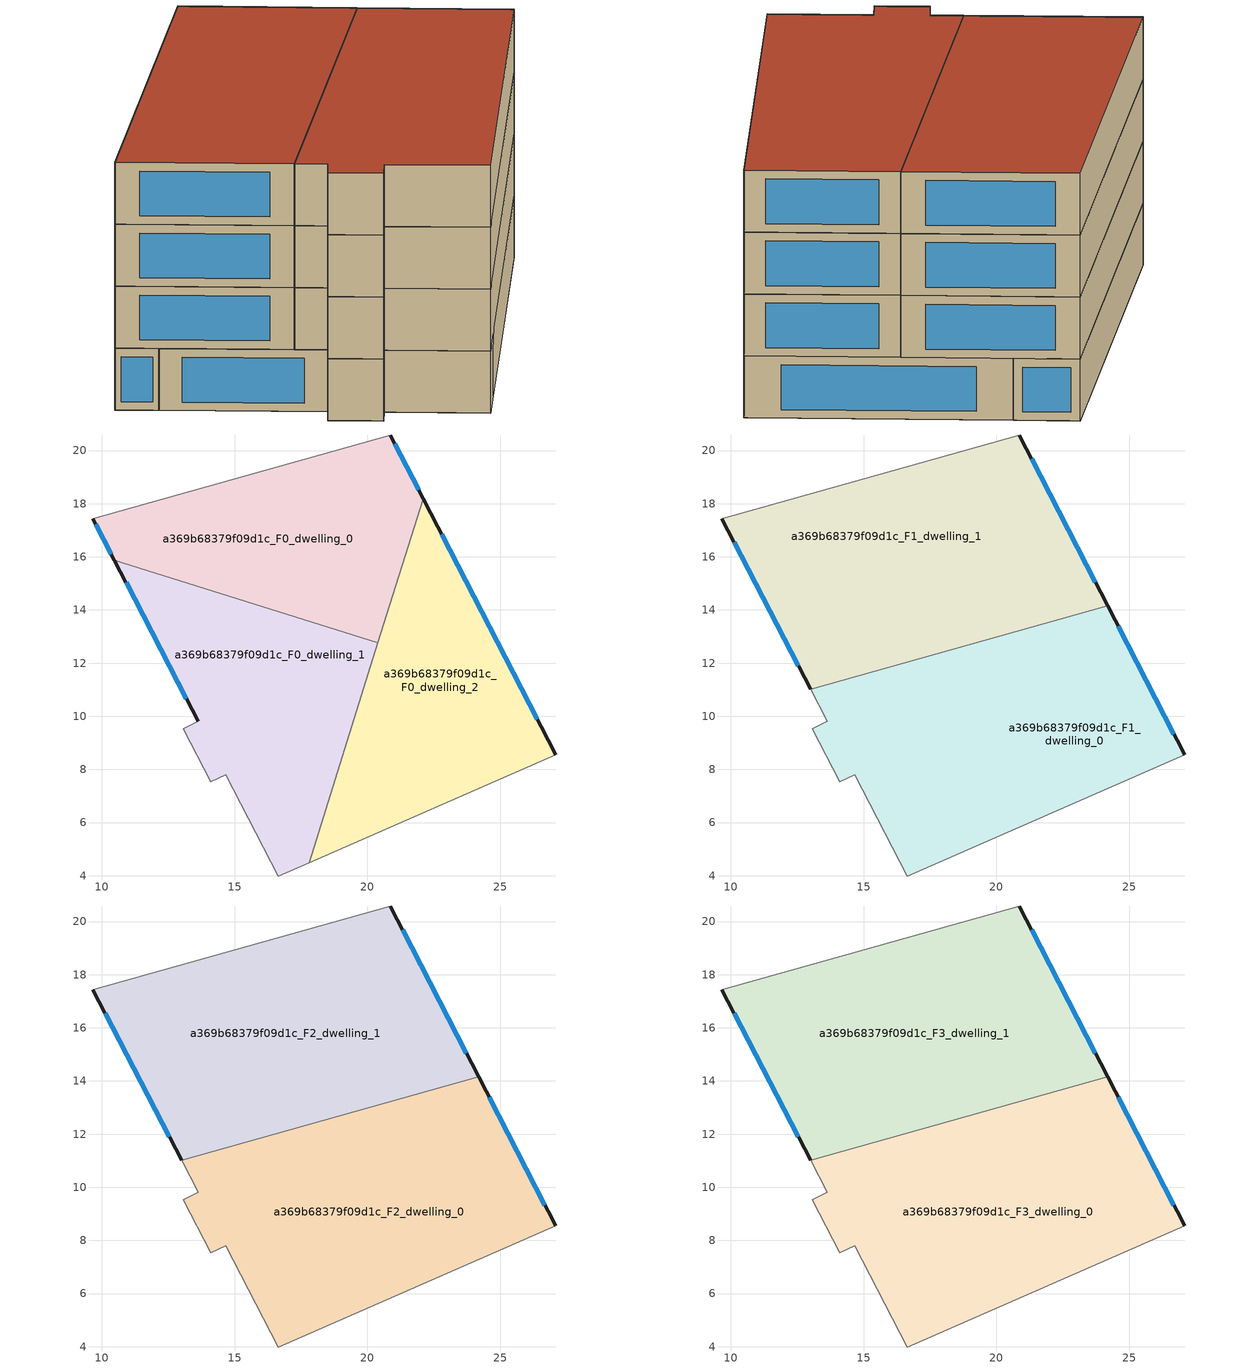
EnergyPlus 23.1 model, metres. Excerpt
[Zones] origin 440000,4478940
a369b68379f09d1c_F0_dwelling_0
 floor ground (EU_floor_Construction): 20.39,12.77 22.09,18.19 20.86,20.58 9.67,17.43 10.48,15.88 z0
 wall outside (EU_wall_Construction): 10.48,15.88 9.67,17.43 / 20.86,20.58 22.09,18.19 z0:3
 wall to a369b68379f09d1c_F0_dwelling_1 (EU_wall_Construction): 20.39,12.77 10.48,15.88 z0:3
 wall adiabatic (EU_wall_Construction): 9.67,17.43 20.86,20.58 z0:3
 wall to a369b68379f09d1c_F0_dwelling_2 (EU_wall_Construction): 22.09,18.19 20.39,12.77 z0:3
 window (EU_Window_Construction): 10.36,16.09 9.78,17.22 / 21.03,20.25 21.92,18.53 z0.42:2.58
a369b68379f09d1c_F0_dwelling_1
 floor ground (EU_floor_Construction): 17.8,4.49 20.39,12.77 10.48,15.88 13.62,9.82 13.06,9.53 14.1,7.53 14.67,7.8 16.65,3.99 z0
 wall outside (EU_wall_Construction): 13.62,9.82 10.48,15.88 z0:3
 wall adiabatic (EU_wall_Construction): 17.8,4.49 16.65,3.99 14.67,7.8 14.1,7.53 13.06,9.53 13.62,9.82 z0:3
 wall to a369b68379f09d1c_F0_dwelling_2 (EU_wall_Construction): 20.39,12.77 17.8,4.49 z0:3
 window (EU_Window_Construction): 13.19,10.66 10.91,15.04 z0.42:2.58
a369b68379f09d1c_F0_dwelling_2
 floor ground (EU_floor_Construction): 27.08,8.55 22.09,18.19 17.8,4.49 z0
 wall outside (EU_wall_Construction): 22.09,18.19 27.08,8.55 z0:3
 wall adiabatic (EU_wall_Construction): 27.08,8.55 17.8,4.49 z0:3
 window (EU_Window_Construction): 22.79,16.86 26.39,9.89 z0.42:2.58
a369b68379f09d1c_F1_dwelling_0
 floor to a369b68379f09d1c_F0_dwelling_2 (EU_floor_Construction): 27.08,8.55 24.18,14.16 20.51,13.13 17.8,4.49 z3
 floor to a369b68379f09d1c_F0_dwelling_1 (EU_floor_Construction): 17.8,4.49 20.39,12.77 19.85,12.94 13,11.02 13.62,9.82 13.06,9.53 14.1,7.53 14.67,7.8 16.65,3.99 z3
 floor to a369b68379f09d1c_F0_dwelling_0 (EU_floor_Construction): 20.39,12.77 20.51,13.13 19.85,12.94 z3
 wall outside (EU_wall_Construction): 24.18,14.16 27.08,8.55 z3:6
 wall adiabatic (EU_wall_Construction): 27.08,8.55 16.65,3.99 14.67,7.8 14.1,7.53 13.06,9.53 13.62,9.82 13,11.02 z3:6
 wall to a369b68379f09d1c_F1_dwelling_1 (EU_wall_Construction): 13,11.02 24.18,14.16 z3:6
 window (EU_Window_Construction): 24.58,13.38 26.68,9.33 z3.42:5.58
a369b68379f09d1c_F1_dwelling_1
 floor to a369b68379f09d1c_F0_dwelling_0 (EU_floor_Construction): 20.51,13.13 22.09,18.19 20.86,20.58 9.67,17.43 10.48,15.88 19.85,12.94 z3
 floor to a369b68379f09d1c_F0_dwelling_2 (EU_floor_Construction): 24.18,14.16 22.09,18.19 20.51,13.13 z3
 floor to a369b68379f09d1c_F0_dwelling_1 (EU_floor_Construction): 19.85,12.94 10.48,15.88 13,11.02 z3
 wall outside (EU_wall_Construction): 13,11.02 9.67,17.43 / 20.86,20.58 24.18,14.16 z3:6
 wall adiabatic (EU_wall_Construction): 9.67,17.43 20.86,20.58 z3:6
 window (EU_Window_Construction): 12.54,11.91 10.13,16.54 / 21.32,19.69 23.72,15.05 z3.42:5.58
a369b68379f09d1c_F2_dwelling_0
 floor to a369b68379f09d1c_F1_dwelling_0 (EU_floor_Construction): 27.08,8.55 24.18,14.16 13,11.02 13.62,9.82 13.06,9.53 14.1,7.53 14.67,7.8 16.65,3.99 z6
 wall outside (EU_wall_Construction): 24.18,14.16 27.08,8.55 z6:9
 wall adiabatic (EU_wall_Construction): 27.08,8.55 16.65,3.99 14.67,7.8 14.1,7.53 13.06,9.53 13.62,9.82 13,11.02 z6:9
 wall to a369b68379f09d1c_F2_dwelling_1 (EU_wall_Construction): 13,11.02 24.18,14.16 z6:9
 window (EU_Window_Construction): 24.58,13.38 26.68,9.33 z6.42:8.58
a369b68379f09d1c_F2_dwelling_1
 floor to a369b68379f09d1c_F1_dwelling_1 (EU_floor_Construction): 24.18,14.16 20.86,20.58 9.67,17.43 13,11.02 z6
 wall outside (EU_wall_Construction): 13,11.02 9.67,17.43 / 20.86,20.58 24.18,14.16 z6:9
 wall adiabatic (EU_wall_Construction): 9.67,17.43 20.86,20.58 z6:9
 window (EU_Window_Construction): 12.54,11.91 10.13,16.54 / 21.32,19.69 23.72,15.05 z6.42:8.58
a369b68379f09d1c_F3_dwelling_0
 floor to a369b68379f09d1c_F2_dwelling_0 (EU_floor_Construction): 27.08,8.55 24.18,14.16 13,11.02 13.62,9.82 13.06,9.53 14.1,7.53 14.67,7.8 16.65,3.99 z9
 wall outside (EU_wall_Construction): 24.18,14.16 27.08,8.55 z9:12
 wall adiabatic (EU_wall_Construction): 27.08,8.55 16.65,3.99 14.67,7.8 14.1,7.53 13.06,9.53 13.62,9.82 13,11.02 z9:12
 wall to a369b68379f09d1c_F3_dwelling_1 (EU_wall_Construction): 13,11.02 24.18,14.16 z9:12
 window (EU_Window_Construction): 24.58,13.38 26.68,9.33 z9.42:11.58
 roof outside (EU_roof_Construction): 24.18,14.16 27.08,8.55 16.65,3.99 14.67,7.8 14.1,7.53 13.06,9.53 13.62,9.82 13,11.02 z12
a369b68379f09d1c_F3_dwelling_1
 floor to a369b68379f09d1c_F2_dwelling_1 (EU_floor_Construction): 24.18,14.16 20.86,20.58 9.67,17.43 13,11.02 z9
 wall outside (EU_wall_Construction): 13,11.02 9.67,17.43 / 20.86,20.58 24.18,14.16 z9:12
 wall adiabatic (EU_wall_Construction): 9.67,17.43 20.86,20.58 z9:12
 window (EU_Window_Construction): 12.54,11.91 10.13,16.54 / 21.32,19.69 23.72,15.05 z9.42:11.58
 roof outside (EU_roof_Construction): 20.86,20.58 24.18,14.16 13,11.02 9.67,17.43 z12
[Building]
EU S2 Campaign: North Axis=0; Terrain=City; Solar Distribution=FullExterior
[Site:Location]
Madrid: Latitude=40.5; Longitude=-3.5; Time Zone=1; Elevation=609
[SizingPeriod:WeatherFileDays]
AnnualSizingPeriod: Begin Month=1; Begin Day of Month=1; End Month=12; End Day of Month=31; Day of Week for Start Day=Monday; Use Weather File Daylight Saving Period=No; Use Weather File Rain and Snow Indicators=No
[MATERIAL]
EU_InternalMass_Material: Roughness=MediumRough; Thickness=0.1; Conductivity=1; Density=1800; Specific Heat=900; Thermal Absorptance=0.9; Solar Absorptance=0.7; Visible Absorptance=0.7
[MATERIAL:NOMASS] Roughness=MediumRough; Thermal Absorptance=0.9; Solar Absorptance=0.7; Visible Absorptance=0.7
Name | Thermal Resistance
EU_wall_NoMass | 1.60022
EU_roof_NoMass | 1.57597
EU_floor_NoMass | 0.470652
[WINDOWMATERIAL:SIMPLEGLAZINGSYSTEM]
EU_Window_SimpleGlazing: UFactor=3.28802; Solar Heat Gain Coefficient=0.85; Visible Transmittance=0.85
[CONSTRUCTION]
EU_wall_Construction: EU_wall_NoMass
EU_roof_Construction: EU_roof_NoMass
EU_floor_Construction: EU_floor_NoMass
EU_InternalMass_Construction: EU_InternalMass_Material
EU_Window_Construction: EU_Window_SimpleGlazing
[ZONE] Type=1; Multiplier=1; Ceiling Height=autocalculate; Floor Area=autocalculate; Part of Total Floor Area=Yes
Name | Volume
a369b68379f09d1c_F0_dwelling_0 | 164.582
a369b68379f09d1c_F1_dwelling_0; a369b68379f09d1c_F2_dwelling_0; a369b68379f09d1c_F3_dwelling_0 | 246.906
a369b68379f09d1c_F0_dwelling_1 | 164.624
a369b68379f09d1c_F1_dwelling_1; a369b68379f09d1c_F2_dwelling_1; a369b68379f09d1c_F3_dwelling_1 | 246.895
a369b68379f09d1c_F0_dwelling_2 | 164.606
[INTERNALMASS] Construction=EU_InternalMass_Construction
Name | Zone or ZoneList | Surface Area
a369b68379f09d1c_F0_dwelling_0_EU_InternalMass | a369b68379f09d1c_F0_dwelling_0 | 54.863
a369b68379f09d1c_F0_dwelling_1_EU_InternalMass | a369b68379f09d1c_F0_dwelling_1 | 54.8744
a369b68379f09d1c_F0_dwelling_2_EU_InternalMass | a369b68379f09d1c_F0_dwelling_2 | 54.8687
a369b68379f09d1c_F1_dwelling_0_EU_InternalMass | a369b68379f09d1c_F1_dwelling_0 | 82.3018
a369b68379f09d1c_F1_dwelling_1_EU_InternalMass | a369b68379f09d1c_F1_dwelling_1 | 82.2983
a369b68379f09d1c_F2_dwelling_0_EU_InternalMass | a369b68379f09d1c_F2_dwelling_0 | 82.3018
a369b68379f09d1c_F2_dwelling_1_EU_InternalMass | a369b68379f09d1c_F2_dwelling_1 | 82.2983
a369b68379f09d1c_F3_dwelling_0_EU_InternalMass | a369b68379f09d1c_F3_dwelling_0 | 82.3018
a369b68379f09d1c_F3_dwelling_1_EU_InternalMass | a369b68379f09d1c_F3_dwelling_1 | 82.2983
[OTHEREQUIPMENT] Fuel Type=Electricity; Design Level Calculation Method=Watts/Area; Power per Zone Floor Area=1; Fraction Latent=0; Fraction Radiant=0; Fraction Lost=0; Carbon Dioxide Generation Rate=0; EndUse Subcategory=EU_Step8_InternalGains
Name | Zone or ZoneList or Space or SpaceList | Schedule
EU_Step8_InternalGain_a369b68379f09d1c_F0_dwelling_0_f000 | a369b68379f09d1c_F0_dwelling_0 | EU_Step8_GainSchedule_a369b68379f09d1c_F0_dwelling_0_f000
EU_Step8_InternalGain_a369b68379f09d1c_F0_dwelling_1_f000 | a369b68379f09d1c_F0_dwelling_1 | EU_Step8_GainSchedule_a369b68379f09d1c_F0_dwelling_1_f000
EU_Step8_InternalGain_a369b68379f09d1c_F0_dwelling_2_f000 | a369b68379f09d1c_F0_dwelling_2 | EU_Step8_GainSchedule_a369b68379f09d1c_F0_dwelling_2_f000
EU_Step8_InternalGain_a369b68379f09d1c_F1_dwelling_0_f000 | a369b68379f09d1c_F1_dwelling_0 | EU_Step8_GainSchedule_a369b68379f09d1c_F1_dwelling_0_f000
EU_Step8_InternalGain_a369b68379f09d1c_F1_dwelling_1_f000 | a369b68379f09d1c_F1_dwelling_1 | EU_Step8_GainSchedule_a369b68379f09d1c_F1_dwelling_1_f000
EU_Step8_InternalGain_a369b68379f09d1c_F2_dwelling_0_f000 | a369b68379f09d1c_F2_dwelling_0 | EU_Step8_GainSchedule_a369b68379f09d1c_F2_dwelling_0_f000
EU_Step8_InternalGain_a369b68379f09d1c_F2_dwelling_1_f000 | a369b68379f09d1c_F2_dwelling_1 | EU_Step8_GainSchedule_a369b68379f09d1c_F2_dwelling_1_f000
EU_Step8_InternalGain_a369b68379f09d1c_F3_dwelling_0_f000 | a369b68379f09d1c_F3_dwelling_0 | EU_Step8_GainSchedule_a369b68379f09d1c_F3_dwelling_0_f000
EU_Step8_InternalGain_a369b68379f09d1c_F3_dwelling_1_f000 | a369b68379f09d1c_F3_dwelling_1 | EU_Step8_GainSchedule_a369b68379f09d1c_F3_dwelling_1_f000
[ZONEVENTILATION:DESIGNFLOWRATE] Schedule=EU_AlwaysOn; Design Flow Rate Calculation Method=AirChanges/Hour; Air Changes per Hour=0.480704; Ventilation Type=Natural; Fan Pressure Rise=0; Fan Total Efficiency=1; Constant Term Coefficient=1; Temperature Term Coefficient=0; Velocity Term Coefficient=0; Velocity Squared Term Coefficient=0; Minimum Indoor Temperature=-100; Maximum Indoor Temperature=100; Delta Temperature=-100; Minimum Outdoor Temperature=-100; Maximum Outdoor Temperature=100; Maximum Wind Speed=40
Name | Zone or ZoneList or Space or SpaceList
EU_ConstantAir_a369b68379f09d1c_F0_dwelling_0 | a369b68379f09d1c_F0_dwelling_0
EU_ConstantAir_a369b68379f09d1c_F0_dwelling_1 | a369b68379f09d1c_F0_dwelling_1
EU_ConstantAir_a369b68379f09d1c_F0_dwelling_2 | a369b68379f09d1c_F0_dwelling_2
EU_ConstantAir_a369b68379f09d1c_F1_dwelling_0 | a369b68379f09d1c_F1_dwelling_0
EU_ConstantAir_a369b68379f09d1c_F1_dwelling_1 | a369b68379f09d1c_F1_dwelling_1
EU_ConstantAir_a369b68379f09d1c_F2_dwelling_0 | a369b68379f09d1c_F2_dwelling_0
EU_ConstantAir_a369b68379f09d1c_F2_dwelling_1 | a369b68379f09d1c_F2_dwelling_1
EU_ConstantAir_a369b68379f09d1c_F3_dwelling_0 | a369b68379f09d1c_F3_dwelling_0
EU_ConstantAir_a369b68379f09d1c_F3_dwelling_1 | a369b68379f09d1c_F3_dwelling_1
[HVACTEMPLATE:THERMOSTAT] Constant Heating Setpoint=20; Constant Cooling Setpoint=50
EU_HeatOnly_a369b68379f09d1c_F0_dwelling_0; EU_HeatOnly_a369b68379f09d1c_F0_dwelling_1; EU_HeatOnly_a369b68379f09d1c_F0_dwelling_2; EU_HeatOnly_a369b68379f09d1c_F1_dwelling_0; EU_HeatOnly_a369b68379f09d1c_F1_dwelling_1; EU_HeatOnly_a369b68379f09d1c_F2_dwelling_0; EU_HeatOnly_a369b68379f09d1c_F2_dwelling_1; EU_HeatOnly_a369b68379f09d1c_F3_dwelling_0; EU_HeatOnly_a369b68379f09d1c_F3_dwelling_1
[HVACTEMPLATE:ZONE:IDEALLOADSAIRSYSTEM] System Availability Schedule=EU_AlwaysOn; Maximum Heating Supply Air Temperature=50; Minimum Cooling Supply Air Temperature=13; Maximum Heating Supply Air Humidity Ratio=0.0156; Minimum Cooling Supply Air Humidity Ratio=0.0077; Heating Limit=NoLimit; Cooling Limit=NoLimit; Heating Availability Schedule=EU_AlwaysOn; Cooling Availability Schedule=EU_CoolingOff; Dehumidification Control Type=ConstantSensibleHeatRatio; Cooling Sensible Heat Ratio=0.7; Dehumidification Setpoint=60; Humidification Control Type=None; Humidification Setpoint=30; Outdoor Air Method=None; Outdoor Air Flow Rate per Person=0.00944; Outdoor Air Flow Rate per Zone Floor Area=0; Outdoor Air Flow Rate per Zone=0; Demand Controlled Ventilation Type=None; Outdoor Air Economizer Type=NoEconomizer; Heat Recovery Type=None; Sensible Heat Recovery Effectiveness=0.7; Latent Heat Recovery Effectiveness=0.65
Name | Template Thermostat
a369b68379f09d1c_F0_dwelling_0 | EU_HeatOnly_a369b68379f09d1c_F0_dwelling_0
a369b68379f09d1c_F0_dwelling_1 | EU_HeatOnly_a369b68379f09d1c_F0_dwelling_1
a369b68379f09d1c_F0_dwelling_2 | EU_HeatOnly_a369b68379f09d1c_F0_dwelling_2
a369b68379f09d1c_F1_dwelling_0 | EU_HeatOnly_a369b68379f09d1c_F1_dwelling_0
a369b68379f09d1c_F1_dwelling_1 | EU_HeatOnly_a369b68379f09d1c_F1_dwelling_1
a369b68379f09d1c_F2_dwelling_0 | EU_HeatOnly_a369b68379f09d1c_F2_dwelling_0
a369b68379f09d1c_F2_dwelling_1 | EU_HeatOnly_a369b68379f09d1c_F2_dwelling_1
a369b68379f09d1c_F3_dwelling_0 | EU_HeatOnly_a369b68379f09d1c_F3_dwelling_0
a369b68379f09d1c_F3_dwelling_1 | EU_HeatOnly_a369b68379f09d1c_F3_dwelling_1
[SIZING:ZONE] Zone Cooling Design Supply Air Temperature Input Method=SupplyAirTemperature; Zone Cooling Design Supply Air Temperature=13; Zone Heating Design Supply Air Temperature Input Method=SupplyAirTemperature; Zone Heating Design Supply Air Temperature=50; Zone Cooling Design Supply Air Humidity Ratio=0.008; Zone Heating Design Supply Air Humidity Ratio=0.008; Cooling Design Air Flow Method=DesignDay; Cooling Design Air Flow Rate=0; Cooling Minimum Air Flow per Zone Floor Area=0.000762; Cooling Minimum Air Flow=0; Cooling Minimum Air Flow Fraction=0.2; Heating Design Air Flow Method=DesignDay; Heating Design Air Flow Rate=0; Heating Maximum Air Flow per Zone Floor Area=0.002032; Heating Maximum Air Flow=0.141576; Heating Maximum Air Flow Fraction=0.3; Account for Dedicated Outdoor Air System=No; Dedicated Outdoor Air System Control Strategy=NeutralSupplyAir; Dedicated Outdoor Air Low Setpoint Temperature for Design=autosize; Dedicated Outdoor Air High Setpoint Temperature for Design=autosize; Zone Load Sizing Method=Sensible Load Only No Latent Load; Zone Latent Cooling Design Supply Air Humidity Ratio Input Method=HumidityRatioDifference; Zone Cooling Design Supply Air Humidity Ratio Difference=0.005; Zone Latent Heating Design Supply Air Humidity Ratio Input Method=HumidityRatioDifference; Zone Humidification Design Supply Air Humidity Ratio Difference=0.005
a369b68379f09d1c_F0_dwelling_0; a369b68379f09d1c_F0_dwelling_1; a369b68379f09d1c_F0_dwelling_2; a369b68379f09d1c_F1_dwelling_0; a369b68379f09d1c_F1_dwelling_1; a369b68379f09d1c_F2_dwelling_0; a369b68379f09d1c_F2_dwelling_1; a369b68379f09d1c_F3_dwelling_0; a369b68379f09d1c_F3_dwelling_1
[SCHEDULE:CONSTANT]
Name | Hourly Value
EU_AlwaysOn | 1
EU_CoolingOff | 0
[SCHEDULE:FILE] Column Number=1; Rows to Skip at Top=0; Number of Hours of Data=8760; Column Separator=Comma; Interpolate to Timestep=No; Minutes per Item=60; Adjust Schedule for Daylight Savings=Yes
Name | File
EU_Step8_GainSchedule_a369b68379f09d1c_F0_dwelling_0_f000 | ../../schedules/a369b68379f09d1c/a369b68379f09d1c_F0_dwelling_0_f000_gain.csv
EU_Step8_GainSchedule_a369b68379f09d1c_F0_dwelling_1_f000 | ../../schedules/a369b68379f09d1c/a369b68379f09d1c_F0_dwelling_1_f000_gain.csv
EU_Step8_GainSchedule_a369b68379f09d1c_F0_dwelling_2_f000 | ../../schedules/a369b68379f09d1c/a369b68379f09d1c_F0_dwelling_2_f000_gain.csv
EU_Step8_GainSchedule_a369b68379f09d1c_F1_dwelling_0_f000 | ../../schedules/a369b68379f09d1c/a369b68379f09d1c_F1_dwelling_0_f000_gain.csv
EU_Step8_GainSchedule_a369b68379f09d1c_F1_dwelling_1_f000 | ../../schedules/a369b68379f09d1c/a369b68379f09d1c_F1_dwelling_1_f000_gain.csv
EU_Step8_GainSchedule_a369b68379f09d1c_F2_dwelling_0_f000 | ../../schedules/a369b68379f09d1c/a369b68379f09d1c_F2_dwelling_0_f000_gain.csv
EU_Step8_GainSchedule_a369b68379f09d1c_F2_dwelling_1_f000 | ../../schedules/a369b68379f09d1c/a369b68379f09d1c_F2_dwelling_1_f000_gain.csv
EU_Step8_GainSchedule_a369b68379f09d1c_F3_dwelling_0_f000 | ../../schedules/a369b68379f09d1c/a369b68379f09d1c_F3_dwelling_0_f000_gain.csv
EU_Step8_GainSchedule_a369b68379f09d1c_F3_dwelling_1_f000 | ../../schedules/a369b68379f09d1c/a369b68379f09d1c_F3_dwelling_1_f000_gain.csv
